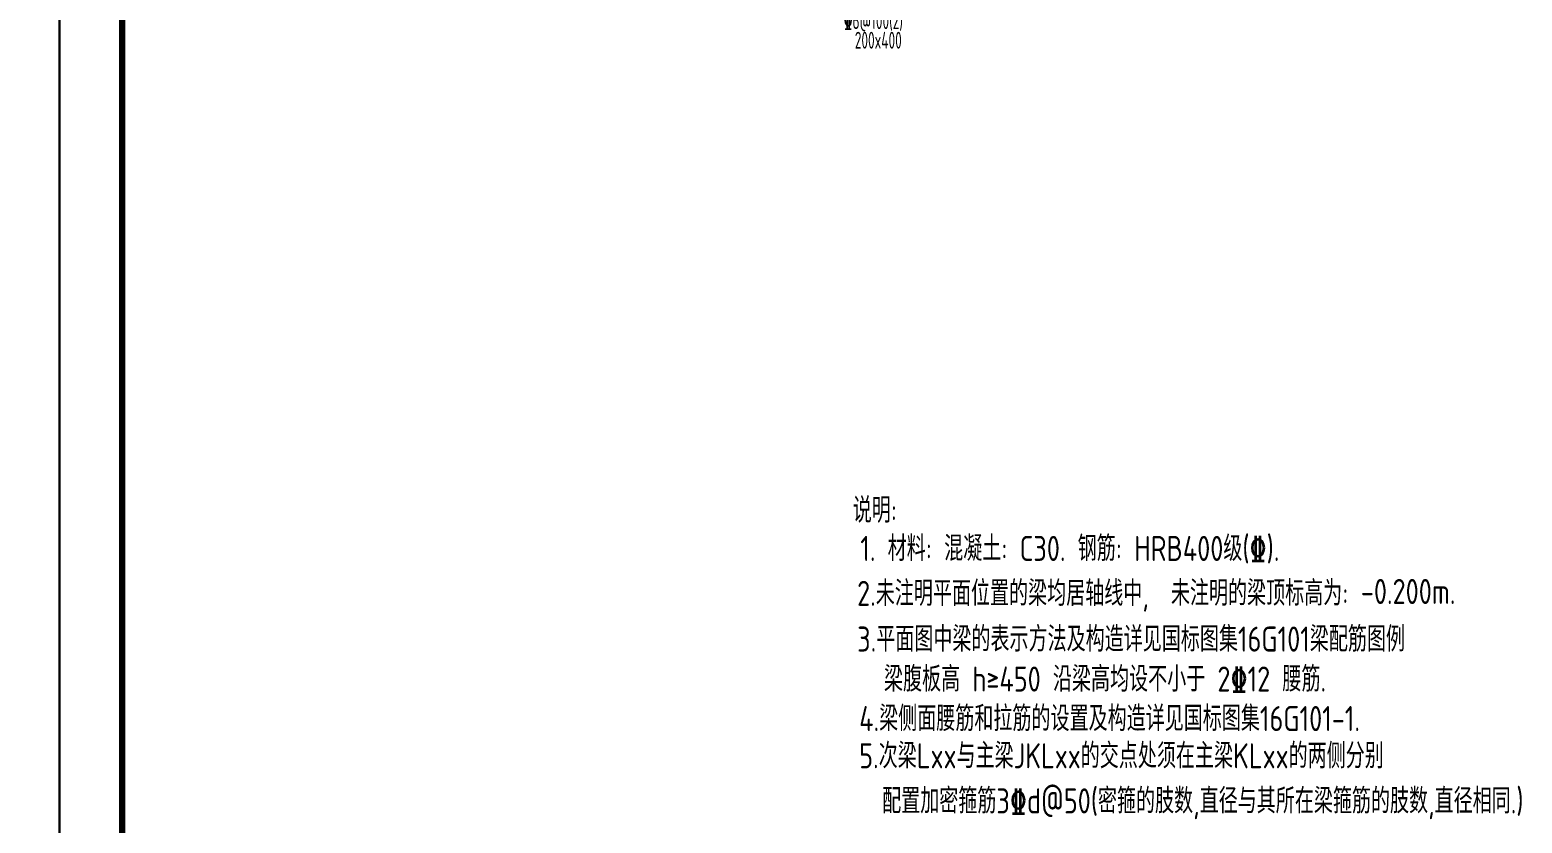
# Model space of a CAD drawing. Extents: x 2506385 to 2810062, y -487803 to -193521.
# Drawn here: x 2599587 to 2623417, y -437772 to -425102 of the extents above; entities that cross this region are included whole.
import ezdxf

# ---------------------------------------------------------------- set-up
doc = ezdxf.new("R2010")
doc.units = 0
doc.header["$LTSCALE"] = 1000
doc.header["$MEASUREMENT"] = 0
for name, color, linetype in [('PUB_TEXT', 7, 'Continuous'), ('PUB_TITLE', 4, 'Continuous'), ('梁原位标注', 7, 'Continuous')]:
    doc.layers.add(name, color=color, linetype=linetype)
doc.styles.get("Standard").update_dxf_attribs({"font": 'TSSDENG', "width": 0.7, "bigfont": 'TSSDCHN'})
doc.styles.add('TSSD_DIMENSION', font='tssdeng.shx', dxfattribs={"width": 0.8, "bigfont": 'tssdchn.shx'})

msp = doc.modelspace()

# ---------------------------------------------------------------- linework, layer by layer
at = {"layer": 'PUB_TITLE', "linetype": 'ByBlock'}
for points in [[(2558061.7, -375738.7), (2558061.7, -450038.7), (2600061.7, -450038.7), (2600061.7, -375738.7)], [(2600061.7, -375738.7), (2600061.7, -450038.7), (2642061.7, -450038.7), (2642061.7, -375738.7)]]:
    msp.add_lwpolyline(points, close=True, dxfattribs=at)
at = {"layer": 'PUB_TITLE', "linetype": 'ByBlock', "const_width": 100}
msp.add_lwpolyline([(2601061.7, -378238.7), (2601061.7, -449038.7), (2641061.7, -449038.7), (2641061.7, -378238.7)], close=True, dxfattribs=at)

# ---------------------------------------------------------------- texts
at = {"layer": 'PUB_TEXT', "style": 'TSSD_DIMENSION', "width": 0.8}
for s, p in [('说明:', (2612727.6, -432973.9)), ('1. 材料: 混凝土: C30. 钢筋: HRB400级(%%132).', (2612848.4, -433584.9)), ('2.未注明平面位置的梁均居轴线中,', (2612797.1, -434302.1)), ('未注明的梁顶标高为:', (2617808, -434299.5)), ('-0.200m.', (2620841.5, -434272.3)), ('3.平面图中梁的表示方法及构造详见国标图集16G101梁配筋图例', (2612798.1, -435032.8)), ('梁腹板高 h≥450 沿梁高均设不小于 2%%13212 腰筋.', (2613226, -435670.9)), ('4.梁侧面腰筋和拉筋的设置及构造详见国标图集16G101-1.', (2612830.1, -436301.9)), ('5.次梁Lxx与主梁JKLxx的交点处须在主梁KLxx的两侧分别', (2612829.6, -436896.5)), ('配置加密箍筋3%%132d@50(密箍的肢数,直径与其所在梁箍筋的肢数,直径相同.)', (2613197.2, -437617))]:
    msp.add_text(s, height=400, dxfattribs=at).set_placement(p)
at = {"layer": '梁原位标注', "width": 0.6}
for s, p in [('%%1326@100(2)', (2612585.2, -425090.7)), ('200x400', (2612760.2, -425403.2))]:
    msp.add_text(s, height=270, dxfattribs=at).set_placement(p)

doc.saveas('drawing.dxf')
